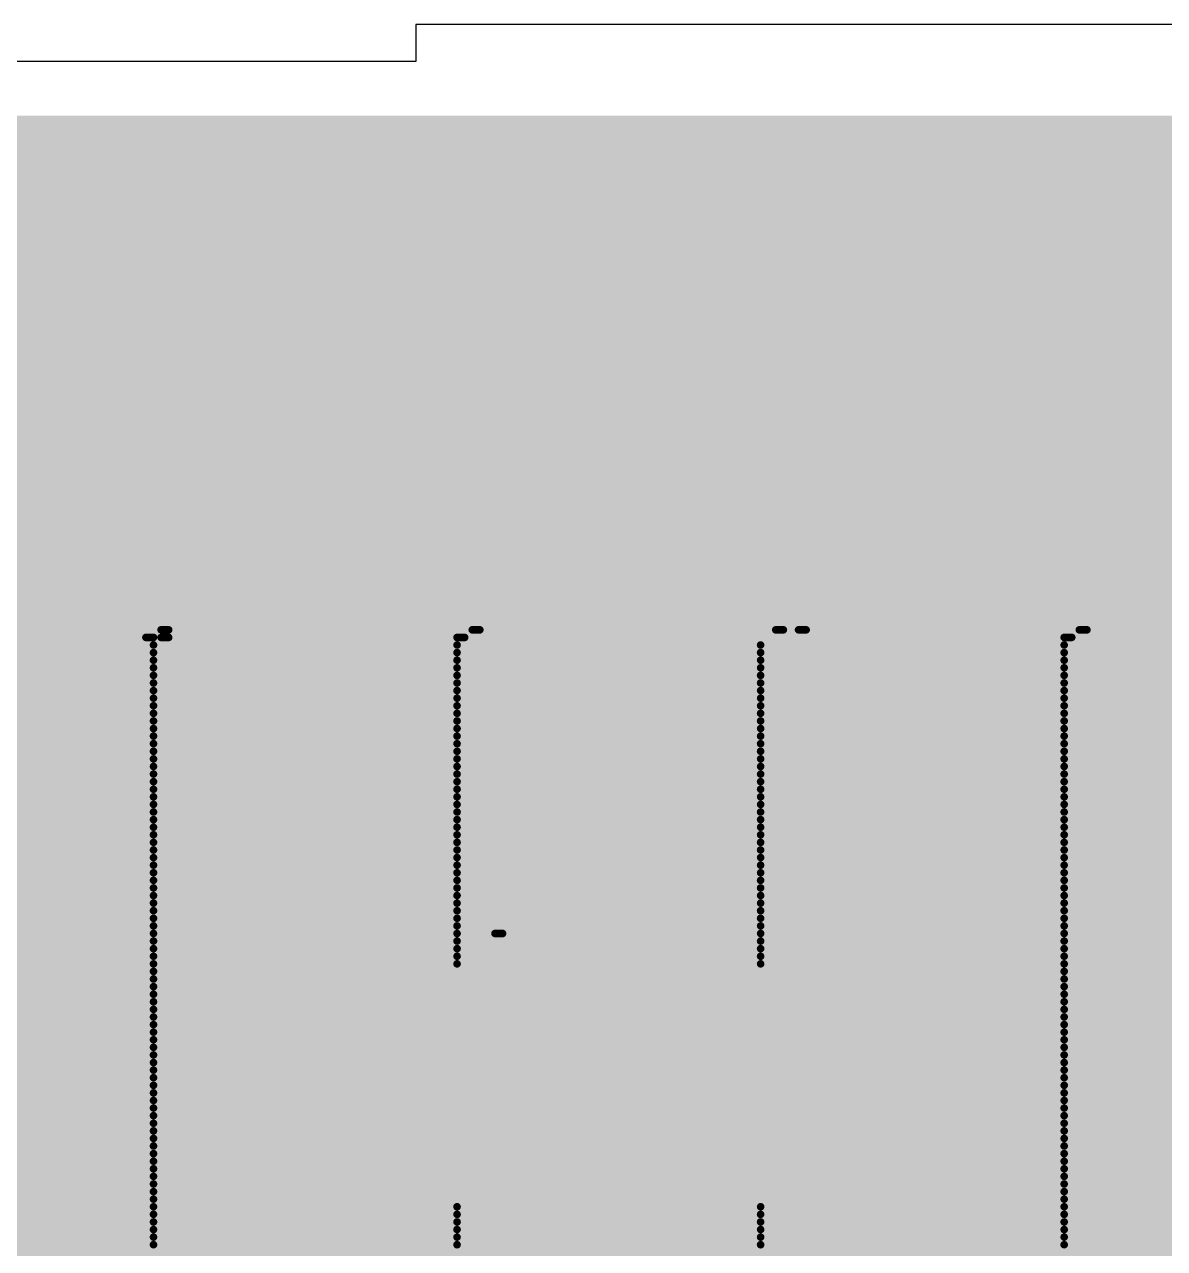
# Model space of a CAD drawing. Header units: inches. Extents: x 0 to 446, y -21 to 70.
# Drawn here: x 13.749 to 17.565, y 52.612 to 56.708 of the extents above; entities that cross this region are included whole.
import ezdxf

# ---------------------------------------------------------------- set-up
doc = ezdxf.new("R2010")
doc.units = ezdxf.units.IN
doc.layers.add('Bottom Overlay', color=54, linetype='Continuous')
doc.layers.add('Top Layer', color=1, linetype='Continuous')

msp = doc.modelspace()

# ---------------------------------------------------------------- hatches: boundary and pattern name
at = {"layer": 'Top Layer'}
for points in [[(11.8999, 10.6627), (20.7353, 10.6627), (20.7353, 56.4031), (11.8999, 56.4031)], [(15.3378, 55.0823), (81.581, 55.0823), (81.581, 56.4031), (15.3378, 56.4031)]]:
    msp.add_hatch(color=1, dxfattribs=at).paths.add_polyline_path(points)

# ---------------------------------------------------------------- linework, layer by layer
at = {"layer": 'Bottom Overlay', "const_width": 0.0254}
for points in [[(14.2062, 54.6823), (14.2316, 54.6823)], [(15.2476, 54.6823), (15.273, 54.6823)], [(16.2636, 54.6823), (16.289, 54.6823)], [(16.3398, 54.6823), (16.3652, 54.6823)], [(17.2796, 54.6823), (17.305, 54.6823)], [(14.1554, 54.6569), (14.1808, 54.6569)], [(14.1808, 54.6315), (15.1968, 54.6315)], [(14.2062, 54.6569), (14.2316, 54.6569)], [(15.1968, 54.6569), (15.2222, 54.6569)], [(16.2128, 54.6315), (17.2288, 54.6315)], [(17.2288, 54.6569), (17.2542, 54.6569)], [(14.1808, 54.6061), (15.1968, 54.6061)], [(16.2128, 54.6061), (17.2288, 54.6061)], [(14.1808, 54.5807), (15.1968, 54.5807)], [(14.1808, 54.5553), (15.1968, 54.5553)], [(16.2128, 54.5807), (17.2288, 54.5807)], [(16.2128, 54.5553), (17.2288, 54.5553)], [(14.1808, 54.5299), (15.1968, 54.5299)], [(14.1808, 54.5045), (15.1968, 54.5045)], [(16.2128, 54.5299), (17.2288, 54.5299)], [(16.2128, 54.5045), (17.2288, 54.5045)], [(14.1808, 54.4791), (15.1968, 54.4791)], [(16.2128, 54.4791), (17.2288, 54.4791)], [(14.1808, 54.4537), (15.1968, 54.4537)], [(14.1808, 54.4283), (15.1968, 54.4283)], [(16.2128, 54.4537), (17.2288, 54.4537)], [(16.2128, 54.4283), (17.2288, 54.4283)], [(14.1808, 54.4029), (15.1968, 54.4029)], [(16.2128, 54.4029), (17.2288, 54.4029)], [(14.1808, 54.3775), (15.1968, 54.3775)], [(14.1808, 54.3521), (15.1968, 54.3521)], [(16.2128, 54.3775), (17.2288, 54.3775)], [(16.2128, 54.3521), (17.2288, 54.3521)], [(14.1808, 54.3267), (15.1968, 54.3267)], [(14.1808, 54.3013), (15.1968, 54.3013)], [(16.2128, 54.3267), (17.2288, 54.3267)], [(16.2128, 54.3013), (17.2288, 54.3013)], [(14.1808, 54.2759), (15.1968, 54.2759)], [(16.2128, 54.2759), (17.2288, 54.2759)], [(14.1808, 54.2505), (15.1968, 54.2505)], [(14.1808, 54.2251), (15.1968, 54.2251)], [(16.2128, 54.2505), (17.2288, 54.2505)], [(16.2128, 54.2251), (17.2288, 54.2251)], [(14.1808, 54.1997), (15.1968, 54.1997)], [(14.1808, 54.1743), (15.1968, 54.1743)], [(16.2128, 54.1997), (17.2288, 54.1997)], [(16.2128, 54.1743), (17.2288, 54.1743)], [(14.1808, 54.1489), (15.1968, 54.1489)], [(16.2128, 54.1489), (17.2288, 54.1489)], [(14.1808, 54.1235), (15.1968, 54.1235)], [(14.1808, 54.0981), (15.1968, 54.0981)], [(16.2128, 54.1235), (17.2288, 54.1235)], [(16.2128, 54.0981), (17.2288, 54.0981)], [(14.1808, 54.0727), (15.1968, 54.0727)], [(16.2128, 54.0727), (17.2288, 54.0727)], [(14.1808, 54.0473), (15.1968, 54.0473)], [(14.1808, 54.0219), (15.1968, 54.0219)], [(16.2128, 54.0473), (17.2288, 54.0473)], [(16.2128, 54.0219), (17.2288, 54.0219)], [(14.1808, 53.9965), (15.1968, 53.9965)], [(14.1808, 53.9711), (15.1968, 53.9711)], [(16.2128, 53.9965), (17.2288, 53.9965)], [(16.2128, 53.9711), (17.2288, 53.9711)], [(14.1808, 53.9457), (15.1968, 53.9457)], [(16.2128, 53.9457), (17.2288, 53.9457)], [(14.1808, 53.9203), (15.1968, 53.9203)], [(14.1808, 53.8949), (15.1968, 53.8949)], [(16.2128, 53.9203), (17.2288, 53.9203)], [(16.2128, 53.8949), (17.2288, 53.8949)], [(14.1808, 53.8695), (15.1968, 53.8695)], [(16.2128, 53.8695), (17.2288, 53.8695)], [(14.1808, 53.8441), (15.1968, 53.8441)], [(14.1808, 53.8187), (15.1968, 53.8187)], [(16.2128, 53.8441), (17.2288, 53.8441)], [(16.2128, 53.8187), (17.2288, 53.8187)], [(14.1808, 53.7933), (15.1968, 53.7933)], [(14.1808, 53.7679), (15.1968, 53.7679)], [(16.2128, 53.7933), (17.2288, 53.7933)], [(16.2128, 53.7679), (17.2288, 53.7679)], [(14.1808, 53.7425), (15.1968, 53.7425)], [(16.2128, 53.7425), (17.2288, 53.7425)], [(14.1808, 53.7171), (15.1968, 53.7171)], [(14.1808, 53.6917), (15.1968, 53.6917)], [(16.2128, 53.7171), (17.2288, 53.7171)], [(16.2128, 53.6917), (17.2288, 53.6917)], [(14.1808, 53.6663), (15.1968, 53.6663)], [(15.3238, 53.6663), (15.3492, 53.6663)], [(16.2128, 53.6663), (17.2288, 53.6663)], [(14.1808, 53.6409), (15.1968, 53.6409)], [(14.1808, 53.6155), (15.1968, 53.6155)], [(16.2128, 53.6409), (17.2288, 53.6409)], [(16.2128, 53.6155), (17.2288, 53.6155)], [(14.1808, 53.5901), (15.1968, 53.5901)], [(14.1808, 53.5647), (15.1968, 53.5647)], [(16.2128, 53.5901), (17.2288, 53.5901)], [(16.2128, 53.5647), (17.2288, 53.5647)], [(14.1808, 53.5393), (17.2288, 53.5393)], [(14.1808, 53.5139), (17.2288, 53.5139)], [(14.1808, 53.4885), (17.2288, 53.4885)], [(14.1808, 53.4631), (17.2288, 53.4631)], [(14.1808, 53.4377), (17.2288, 53.4377)], [(14.1808, 53.4123), (17.2288, 53.4123)], [(14.1808, 53.3869), (17.2288, 53.3869)], [(14.1808, 53.3615), (17.2288, 53.3615)], [(14.1808, 53.3361), (17.2288, 53.3361)], [(14.1808, 53.3107), (17.2288, 53.3107)], [(14.1808, 53.2853), (17.2288, 53.2853)], [(14.1808, 53.2599), (17.2288, 53.2599)], [(14.1808, 53.2345), (17.2288, 53.2345)], [(14.1808, 53.2091), (17.2288, 53.2091)], [(14.1808, 53.1837), (17.2288, 53.1837)], [(14.1808, 53.1583), (17.2288, 53.1583)], [(14.1808, 53.1329), (17.2288, 53.1329)], [(14.1808, 53.1075), (17.2288, 53.1075)], [(14.1808, 53.0821), (17.2288, 53.0821)], [(14.1808, 53.0567), (17.2288, 53.0567)], [(14.1808, 53.0313), (17.2288, 53.0313)], [(14.1808, 53.0059), (17.2288, 53.0059)], [(14.1808, 52.9805), (17.2288, 52.9805)], [(14.1808, 52.9551), (17.2288, 52.9551)], [(14.1808, 52.9297), (17.2288, 52.9297)], [(14.1808, 52.9043), (17.2288, 52.9043)], [(14.1808, 52.8789), (17.2288, 52.8789)], [(14.1808, 52.8535), (17.2288, 52.8535)], [(14.1808, 52.8281), (17.2288, 52.8281)], [(14.1808, 52.8027), (17.2288, 52.8027)], [(14.1808, 52.7773), (17.2288, 52.7773)], [(14.1808, 52.7519), (15.1968, 52.7519)], [(16.2128, 52.7519), (17.2288, 52.7519)], [(14.1808, 52.7265), (15.1968, 52.7265)], [(14.1808, 52.7011), (15.1968, 52.7011)], [(16.2128, 52.7265), (17.2288, 52.7265)], [(16.2128, 52.7011), (17.2288, 52.7011)], [(14.1808, 52.6757), (15.1968, 52.6757)], [(16.2128, 52.6757), (17.2288, 52.6757)], [(14.1808, 52.6503), (15.1968, 52.6503)], [(14.1808, 52.6249), (15.1968, 52.6249)], [(16.2128, 52.6503), (17.2288, 52.6503)], [(16.2128, 52.6249), (17.2288, 52.6249)]]:
    msp.add_lwpolyline(points, dxfattribs=at)
at = {"layer": 'Bottom Overlay', "const_width": 0.0127}
for points in [[(14.1999, 54.6823, 1), (14.2126, 54.6823, 1)], [(14.2253, 54.6823, 1), (14.238, 54.6823, 1)], [(15.2413, 54.6823, 1), (15.254, 54.6823, 1)], [(15.2667, 54.6823, 1), (15.2794, 54.6823, 1)], [(16.2573, 54.6823, 1), (16.27, 54.6823, 1)], [(16.2827, 54.6823, 1), (16.2954, 54.6823, 1)], [(16.3335, 54.6823, 1), (16.3462, 54.6823, 1)], [(16.3589, 54.6823, 1), (16.3716, 54.6823, 1)], [(17.2733, 54.6823, 1), (17.286, 54.6823, 1)], [(17.2987, 54.6823, 1), (17.3114, 54.6823, 1)], [(14.1491, 54.6569, 1), (14.1618, 54.6569, 1)], [(14.1745, 54.6569, 1), (14.1872, 54.6569, 1)], [(14.1745, 54.6315, 1), (14.1872, 54.6315, 1)], [(14.1999, 54.6569, 1), (14.2126, 54.6569, 1)], [(14.2253, 54.6569, 1), (14.238, 54.6569, 1)], [(15.1905, 54.6569, 1), (15.2032, 54.6569, 1)], [(15.1905, 54.6315, 1), (15.2032, 54.6315, 1)], [(15.2159, 54.6569, 1), (15.2286, 54.6569, 1)], [(16.2065, 54.6315, 1), (16.2192, 54.6315, 1)], [(17.2225, 54.6569, 1), (17.2352, 54.6569, 1)], [(17.2225, 54.6315, 1), (17.2352, 54.6315, 1)], [(17.2479, 54.6569, 1), (17.2606, 54.6569, 1)], [(14.1745, 54.6061, 1), (14.1872, 54.6061, 1)], [(15.1905, 54.6061, 1), (15.2032, 54.6061, 1)], [(16.2065, 54.6061, 1), (16.2192, 54.6061, 1)], [(17.2225, 54.6061, 1), (17.2352, 54.6061, 1)], [(14.1745, 54.5807, 1), (14.1872, 54.5807, 1)], [(14.1745, 54.5553, 1), (14.1872, 54.5553, 1)], [(15.1905, 54.5807, 1), (15.2032, 54.5807, 1)], [(15.1905, 54.5553, 1), (15.2032, 54.5553, 1)], [(16.2065, 54.5807, 1), (16.2192, 54.5807, 1)], [(16.2065, 54.5553, 1), (16.2192, 54.5553, 1)], [(17.2225, 54.5807, 1), (17.2352, 54.5807, 1)], [(17.2225, 54.5553, 1), (17.2352, 54.5553, 1)], [(14.1745, 54.5299, 1), (14.1872, 54.5299, 1)], [(14.1745, 54.5045, 1), (14.1872, 54.5045, 1)], [(15.1905, 54.5299, 1), (15.2032, 54.5299, 1)], [(15.1905, 54.5045, 1), (15.2032, 54.5045, 1)], [(16.2065, 54.5299, 1), (16.2192, 54.5299, 1)], [(16.2065, 54.5045, 1), (16.2192, 54.5045, 1)], [(17.2225, 54.5299, 1), (17.2352, 54.5299, 1)], [(17.2225, 54.5045, 1), (17.2352, 54.5045, 1)], [(14.1745, 54.4791, 1), (14.1872, 54.4791, 1)], [(15.1905, 54.4791, 1), (15.2032, 54.4791, 1)], [(16.2065, 54.4791, 1), (16.2192, 54.4791, 1)], [(17.2225, 54.4791, 1), (17.2352, 54.4791, 1)], [(14.1745, 54.4537, 1), (14.1872, 54.4537, 1)], [(14.1745, 54.4283, 1), (14.1872, 54.4283, 1)], [(15.1905, 54.4537, 1), (15.2032, 54.4537, 1)], [(15.1905, 54.4283, 1), (15.2032, 54.4283, 1)], [(16.2065, 54.4537, 1), (16.2192, 54.4537, 1)], [(16.2065, 54.4283, 1), (16.2192, 54.4283, 1)], [(17.2225, 54.4537, 1), (17.2352, 54.4537, 1)], [(17.2225, 54.4283, 1), (17.2352, 54.4283, 1)], [(14.1745, 54.4029, 1), (14.1872, 54.4029, 1)], [(15.1905, 54.4029, 1), (15.2032, 54.4029, 1)], [(16.2065, 54.4029, 1), (16.2192, 54.4029, 1)], [(17.2225, 54.4029, 1), (17.2352, 54.4029, 1)], [(14.1745, 54.3775, 1), (14.1872, 54.3775, 1)], [(14.1745, 54.3521, 1), (14.1872, 54.3521, 1)], [(15.1905, 54.3775, 1), (15.2032, 54.3775, 1)], [(15.1905, 54.3521, 1), (15.2032, 54.3521, 1)], [(16.2065, 54.3775, 1), (16.2192, 54.3775, 1)], [(16.2065, 54.3521, 1), (16.2192, 54.3521, 1)], [(17.2225, 54.3775, 1), (17.2352, 54.3775, 1)], [(17.2225, 54.3521, 1), (17.2352, 54.3521, 1)], [(14.1745, 54.3267, 1), (14.1872, 54.3267, 1)], [(14.1745, 54.3013, 1), (14.1872, 54.3013, 1)], [(15.1905, 54.3267, 1), (15.2032, 54.3267, 1)], [(15.1905, 54.3013, 1), (15.2032, 54.3013, 1)], [(16.2065, 54.3267, 1), (16.2192, 54.3267, 1)], [(16.2065, 54.3013, 1), (16.2192, 54.3013, 1)], [(17.2225, 54.3267, 1), (17.2352, 54.3267, 1)], [(17.2225, 54.3013, 1), (17.2352, 54.3013, 1)], [(14.1745, 54.2759, 1), (14.1872, 54.2759, 1)], [(15.1905, 54.2759, 1), (15.2032, 54.2759, 1)], [(16.2065, 54.2759, 1), (16.2192, 54.2759, 1)], [(17.2225, 54.2759, 1), (17.2352, 54.2759, 1)], [(14.1745, 54.2505, 1), (14.1872, 54.2505, 1)], [(14.1745, 54.2251, 1), (14.1872, 54.2251, 1)], [(15.1905, 54.2505, 1), (15.2032, 54.2505, 1)], [(15.1905, 54.2251, 1), (15.2032, 54.2251, 1)], [(16.2065, 54.2505, 1), (16.2192, 54.2505, 1)], [(16.2065, 54.2251, 1), (16.2192, 54.2251, 1)], [(17.2225, 54.2505, 1), (17.2352, 54.2505, 1)], [(17.2225, 54.2251, 1), (17.2352, 54.2251, 1)], [(14.1745, 54.1997, 1), (14.1872, 54.1997, 1)], [(14.1745, 54.1743, 1), (14.1872, 54.1743, 1)], [(15.1905, 54.1997, 1), (15.2032, 54.1997, 1)], [(15.1905, 54.1743, 1), (15.2032, 54.1743, 1)], [(16.2065, 54.1997, 1), (16.2192, 54.1997, 1)], [(16.2065, 54.1743, 1), (16.2192, 54.1743, 1)], [(17.2225, 54.1997, 1), (17.2352, 54.1997, 1)], [(17.2225, 54.1743, 1), (17.2352, 54.1743, 1)], [(14.1745, 54.1489, 1), (14.1872, 54.1489, 1)], [(15.1905, 54.1489, 1), (15.2032, 54.1489, 1)], [(16.2065, 54.1489, 1), (16.2192, 54.1489, 1)], [(17.2225, 54.1489, 1), (17.2352, 54.1489, 1)], [(14.1745, 54.1235, 1), (14.1872, 54.1235, 1)], [(14.1745, 54.0981, 1), (14.1872, 54.0981, 1)], [(15.1905, 54.1235, 1), (15.2032, 54.1235, 1)], [(15.1905, 54.0981, 1), (15.2032, 54.0981, 1)], [(16.2065, 54.1235, 1), (16.2192, 54.1235, 1)], [(16.2065, 54.0981, 1), (16.2192, 54.0981, 1)], [(17.2225, 54.1235, 1), (17.2352, 54.1235, 1)], [(17.2225, 54.0981, 1), (17.2352, 54.0981, 1)], [(14.1745, 54.0727, 1), (14.1872, 54.0727, 1)], [(15.1905, 54.0727, 1), (15.2032, 54.0727, 1)], [(16.2065, 54.0727, 1), (16.2192, 54.0727, 1)], [(17.2225, 54.0727, 1), (17.2352, 54.0727, 1)], [(14.1745, 54.0473, 1), (14.1872, 54.0473, 1)], [(14.1745, 54.0219, 1), (14.1872, 54.0219, 1)], [(15.1905, 54.0473, 1), (15.2032, 54.0473, 1)], [(15.1905, 54.0219, 1), (15.2032, 54.0219, 1)], [(16.2065, 54.0473, 1), (16.2192, 54.0473, 1)], [(16.2065, 54.0219, 1), (16.2192, 54.0219, 1)], [(17.2225, 54.0473, 1), (17.2352, 54.0473, 1)], [(17.2225, 54.0219, 1), (17.2352, 54.0219, 1)], [(14.1745, 53.9965, 1), (14.1872, 53.9965, 1)], [(14.1745, 53.9711, 1), (14.1872, 53.9711, 1)], [(15.1905, 53.9965, 1), (15.2032, 53.9965, 1)], [(15.1905, 53.9711, 1), (15.2032, 53.9711, 1)], [(16.2065, 53.9965, 1), (16.2192, 53.9965, 1)], [(16.2065, 53.9711, 1), (16.2192, 53.9711, 1)], [(17.2225, 53.9965, 1), (17.2352, 53.9965, 1)], [(17.2225, 53.9711, 1), (17.2352, 53.9711, 1)], [(14.1745, 53.9457, 1), (14.1872, 53.9457, 1)], [(15.1905, 53.9457, 1), (15.2032, 53.9457, 1)], [(16.2065, 53.9457, 1), (16.2192, 53.9457, 1)], [(17.2225, 53.9457, 1), (17.2352, 53.9457, 1)], [(14.1745, 53.9203, 1), (14.1872, 53.9203, 1)], [(14.1745, 53.8949, 1), (14.1872, 53.8949, 1)], [(15.1905, 53.9203, 1), (15.2032, 53.9203, 1)], [(15.1905, 53.8949, 1), (15.2032, 53.8949, 1)], [(16.2065, 53.9203, 1), (16.2192, 53.9203, 1)], [(16.2065, 53.8949, 1), (16.2192, 53.8949, 1)], [(17.2225, 53.9203, 1), (17.2352, 53.9203, 1)], [(17.2225, 53.8949, 1), (17.2352, 53.8949, 1)], [(14.1745, 53.8695, 1), (14.1872, 53.8695, 1)], [(15.1905, 53.8695, 1), (15.2032, 53.8695, 1)], [(16.2065, 53.8695, 1), (16.2192, 53.8695, 1)], [(17.2225, 53.8695, 1), (17.2352, 53.8695, 1)], [(14.1745, 53.8441, 1), (14.1872, 53.8441, 1)], [(14.1745, 53.8187, 1), (14.1872, 53.8187, 1)], [(15.1905, 53.8441, 1), (15.2032, 53.8441, 1)], [(15.1905, 53.8187, 1), (15.2032, 53.8187, 1)], [(16.2065, 53.8441, 1), (16.2192, 53.8441, 1)], [(16.2065, 53.8187, 1), (16.2192, 53.8187, 1)], [(17.2225, 53.8441, 1), (17.2352, 53.8441, 1)], [(17.2225, 53.8187, 1), (17.2352, 53.8187, 1)], [(14.1745, 53.7933, 1), (14.1872, 53.7933, 1)], [(14.1745, 53.7679, 1), (14.1872, 53.7679, 1)], [(15.1905, 53.7933, 1), (15.2032, 53.7933, 1)], [(15.1905, 53.7679, 1), (15.2032, 53.7679, 1)], [(16.2065, 53.7933, 1), (16.2192, 53.7933, 1)], [(16.2065, 53.7679, 1), (16.2192, 53.7679, 1)], [(17.2225, 53.7933, 1), (17.2352, 53.7933, 1)], [(17.2225, 53.7679, 1), (17.2352, 53.7679, 1)], [(14.1745, 53.7425, 1), (14.1872, 53.7425, 1)], [(15.1905, 53.7425, 1), (15.2032, 53.7425, 1)], [(16.2065, 53.7425, 1), (16.2192, 53.7425, 1)], [(17.2225, 53.7425, 1), (17.2352, 53.7425, 1)], [(14.1745, 53.7171, 1), (14.1872, 53.7171, 1)], [(14.1745, 53.6917, 1), (14.1872, 53.6917, 1)], [(15.1905, 53.7171, 1), (15.2032, 53.7171, 1)], [(15.1905, 53.6917, 1), (15.2032, 53.6917, 1)], [(16.2065, 53.7171, 1), (16.2192, 53.7171, 1)], [(16.2065, 53.6917, 1), (16.2192, 53.6917, 1)], [(17.2225, 53.7171, 1), (17.2352, 53.7171, 1)], [(17.2225, 53.6917, 1), (17.2352, 53.6917, 1)], [(14.1745, 53.6663, 1), (14.1872, 53.6663, 1)], [(15.1905, 53.6663, 1), (15.2032, 53.6663, 1)], [(15.3175, 53.6663, 1), (15.3302, 53.6663, 1)], [(15.3429, 53.6663, 1), (15.3556, 53.6663, 1)], [(16.2065, 53.6663, 1), (16.2192, 53.6663, 1)], [(17.2225, 53.6663, 1), (17.2352, 53.6663, 1)], [(14.1745, 53.6409, 1), (14.1872, 53.6409, 1)], [(14.1745, 53.6155, 1), (14.1872, 53.6155, 1)], [(15.1905, 53.6409, 1), (15.2032, 53.6409, 1)], [(15.1905, 53.6155, 1), (15.2032, 53.6155, 1)], [(16.2065, 53.6409, 1), (16.2192, 53.6409, 1)], [(16.2065, 53.6155, 1), (16.2192, 53.6155, 1)], [(17.2225, 53.6409, 1), (17.2352, 53.6409, 1)], [(17.2225, 53.6155, 1), (17.2352, 53.6155, 1)], [(14.1745, 53.5901, 1), (14.1872, 53.5901, 1)], [(14.1745, 53.5647, 1), (14.1872, 53.5647, 1)], [(15.1905, 53.5901, 1), (15.2032, 53.5901, 1)], [(15.1905, 53.5647, 1), (15.2032, 53.5647, 1)], [(16.2065, 53.5901, 1), (16.2192, 53.5901, 1)], [(16.2065, 53.5647, 1), (16.2192, 53.5647, 1)], [(17.2225, 53.5901, 1), (17.2352, 53.5901, 1)], [(17.2225, 53.5647, 1), (17.2352, 53.5647, 1)], [(14.1745, 53.5393, 1), (14.1872, 53.5393, 1)], [(17.2225, 53.5393, 1), (17.2352, 53.5393, 1)], [(14.1745, 53.5139, 1), (14.1872, 53.5139, 1)], [(14.1745, 53.4885, 1), (14.1872, 53.4885, 1)], [(17.2225, 53.5139, 1), (17.2352, 53.5139, 1)], [(17.2225, 53.4885, 1), (17.2352, 53.4885, 1)], [(14.1745, 53.4631, 1), (14.1872, 53.4631, 1)], [(14.1745, 53.4377, 1), (14.1872, 53.4377, 1)], [(17.2225, 53.4631, 1), (17.2352, 53.4631, 1)], [(17.2225, 53.4377, 1), (17.2352, 53.4377, 1)], [(14.1745, 53.4123, 1), (14.1872, 53.4123, 1)], [(17.2225, 53.4123, 1), (17.2352, 53.4123, 1)], [(14.1745, 53.3869, 1), (14.1872, 53.3869, 1)], [(14.1745, 53.3615, 1), (14.1872, 53.3615, 1)], [(17.2225, 53.3869, 1), (17.2352, 53.3869, 1)], [(17.2225, 53.3615, 1), (17.2352, 53.3615, 1)], [(14.1745, 53.3361, 1), (14.1872, 53.3361, 1)], [(17.2225, 53.3361, 1), (17.2352, 53.3361, 1)], [(14.1745, 53.3107, 1), (14.1872, 53.3107, 1)], [(14.1745, 53.2853, 1), (14.1872, 53.2853, 1)], [(17.2225, 53.3107, 1), (17.2352, 53.3107, 1)], [(17.2225, 53.2853, 1), (17.2352, 53.2853, 1)], [(14.1745, 53.2599, 1), (14.1872, 53.2599, 1)], [(14.1745, 53.2345, 1), (14.1872, 53.2345, 1)], [(17.2225, 53.2599, 1), (17.2352, 53.2599, 1)], [(17.2225, 53.2345, 1), (17.2352, 53.2345, 1)], [(14.1745, 53.2091, 1), (14.1872, 53.2091, 1)], [(17.2225, 53.2091, 1), (17.2352, 53.2091, 1)], [(14.1745, 53.1837, 1), (14.1872, 53.1837, 1)], [(14.1745, 53.1583, 1), (14.1872, 53.1583, 1)], [(17.2225, 53.1837, 1), (17.2352, 53.1837, 1)], [(17.2225, 53.1583, 1), (17.2352, 53.1583, 1)], [(14.1745, 53.1329, 1), (14.1872, 53.1329, 1)], [(17.2225, 53.1329, 1), (17.2352, 53.1329, 1)], [(14.1745, 53.1075, 1), (14.1872, 53.1075, 1)], [(14.1745, 53.0821, 1), (14.1872, 53.0821, 1)], [(17.2225, 53.1075, 1), (17.2352, 53.1075, 1)], [(17.2225, 53.0821, 1), (17.2352, 53.0821, 1)], [(14.1745, 53.0567, 1), (14.1872, 53.0567, 1)], [(14.1745, 53.0313, 1), (14.1872, 53.0313, 1)], [(17.2225, 53.0567, 1), (17.2352, 53.0567, 1)], [(17.2225, 53.0313, 1), (17.2352, 53.0313, 1)], [(14.1745, 53.0059, 1), (14.1872, 53.0059, 1)], [(17.2225, 53.0059, 1), (17.2352, 53.0059, 1)], [(14.1745, 52.9805, 1), (14.1872, 52.9805, 1)], [(14.1745, 52.9551, 1), (14.1872, 52.9551, 1)], [(17.2225, 52.9805, 1), (17.2352, 52.9805, 1)], [(17.2225, 52.9551, 1), (17.2352, 52.9551, 1)], [(14.1745, 52.9297, 1), (14.1872, 52.9297, 1)], [(14.1745, 52.9043, 1), (14.1872, 52.9043, 1)], [(17.2225, 52.9297, 1), (17.2352, 52.9297, 1)], [(17.2225, 52.9043, 1), (17.2352, 52.9043, 1)], [(14.1745, 52.8789, 1), (14.1872, 52.8789, 1)], [(17.2225, 52.8789, 1), (17.2352, 52.8789, 1)], [(14.1745, 52.8535, 1), (14.1872, 52.8535, 1)], [(14.1745, 52.8281, 1), (14.1872, 52.8281, 1)], [(17.2225, 52.8535, 1), (17.2352, 52.8535, 1)], [(17.2225, 52.8281, 1), (17.2352, 52.8281, 1)], [(14.1745, 52.8027, 1), (14.1872, 52.8027, 1)], [(17.2225, 52.8027, 1), (17.2352, 52.8027, 1)], [(14.1745, 52.7773, 1), (14.1872, 52.7773, 1)], [(14.1745, 52.7519, 1), (14.1872, 52.7519, 1)], [(15.1905, 52.7519, 1), (15.2032, 52.7519, 1)], [(16.2065, 52.7519, 1), (16.2192, 52.7519, 1)], [(17.2225, 52.7773, 1), (17.2352, 52.7773, 1)], [(17.2225, 52.7519, 1), (17.2352, 52.7519, 1)], [(14.1745, 52.7265, 1), (14.1872, 52.7265, 1)], [(14.1745, 52.7011, 1), (14.1872, 52.7011, 1)], [(15.1905, 52.7265, 1), (15.2032, 52.7265, 1)], [(15.1905, 52.7011, 1), (15.2032, 52.7011, 1)], [(16.2065, 52.7265, 1), (16.2192, 52.7265, 1)], [(16.2065, 52.7011, 1), (16.2192, 52.7011, 1)], [(17.2225, 52.7265, 1), (17.2352, 52.7265, 1)], [(17.2225, 52.7011, 1), (17.2352, 52.7011, 1)], [(14.1745, 52.6757, 1), (14.1872, 52.6757, 1)], [(15.1905, 52.6757, 1), (15.2032, 52.6757, 1)], [(16.2065, 52.6757, 1), (16.2192, 52.6757, 1)], [(17.2225, 52.6757, 1), (17.2352, 52.6757, 1)], [(14.1745, 52.6503, 1), (14.1872, 52.6503, 1)], [(14.1745, 52.6249, 1), (14.1872, 52.6249, 1)], [(15.1905, 52.6503, 1), (15.2032, 52.6503, 1)], [(15.1905, 52.6249, 1), (15.2032, 52.6249, 1)], [(16.2065, 52.6503, 1), (16.2192, 52.6503, 1)], [(16.2065, 52.6249, 1), (16.2192, 52.6249, 1)], [(17.2225, 52.6503, 1), (17.2352, 52.6503, 1)], [(17.2225, 52.6249, 1), (17.2352, 52.6249, 1)]]:
    msp.add_lwpolyline(points, format="xyb", close=True, dxfattribs=at)
at = {"layer": 'Top Layer'}
for p, q in [((81.5745, 56.7079), (15.0584, 56.7079)), ((15.0584, 56.7079), (15.0584, 56.5844)), ((15.0584, 56.5844), (11.8999, 56.5844))]:
    msp.add_line(p, q, dxfattribs=at)

doc.saveas('drawing.dxf')
